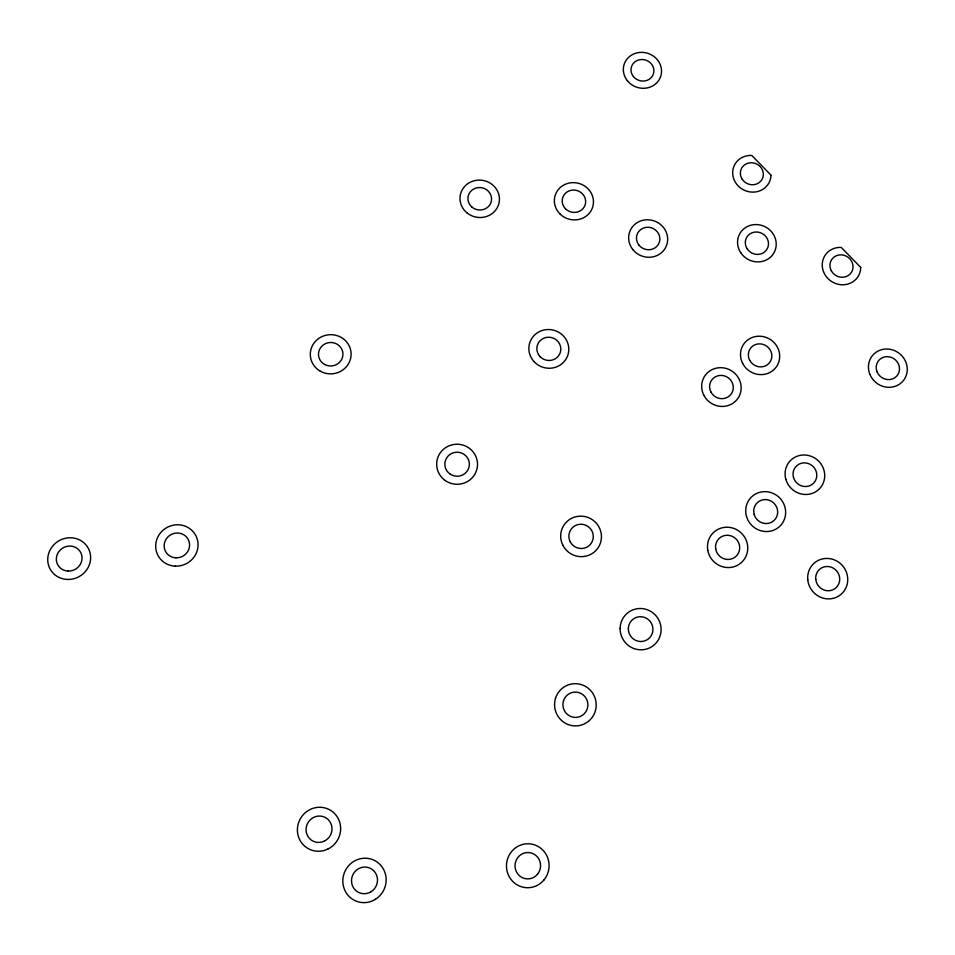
<?xml version="1.0" encoding="UTF-8"?>
<svg xmlns="http://www.w3.org/2000/svg" width="955" height="955" viewBox="0 0 955 955"><rect width="100%" height="100%" fill="white"/><g stroke="black" fill="none" stroke-linecap="round" stroke-linejoin="round"><path stroke-width="1.43" d="M770.995 175.183L751.8 155.45A19.41 18.109 25.5 0 0 732.664 172.664A19.41 18.109 25.5 0 0 751.549 192.086A19.41 18.109 25.5 0 0 770.995 175.183M860.718 267.424L841.236 247.393A19.601 18.336 32.5 0 0 822.231 265.036A19.601 18.336 32.5 0 0 841.415 284.745A19.601 18.336 32.5 0 0 860.718 267.424M869.91 374.396A19.876 18.67 38.7 0 0 903.251 380.735A19.876 18.67 38.7 0 0 890.382 349.363A19.876 18.67 38.7 0 0 869.91 374.396M877.096 371.853A11.926 11.197 38.7 0 0 897.091 375.673A11.926 11.197 38.7 0 0 889.392 356.86A11.926 11.197 38.7 0 0 877.096 371.853M742.668 363.437A19.888 18.921 33 0 0 776.594 366.505A19.888 18.921 33 0 0 761.004 336.279A19.888 18.921 33 0 0 742.668 363.437M749.651 360.178A11.938 11.341 33 0 0 769.993 362.041A11.938 11.341 33 0 0 760.658 343.907A11.938 11.341 33 0 0 749.651 360.178M740.698 252.633A19.589 18.408 27.9 0 0 774.135 252.514A19.589 18.408 27.9 0 0 755.823 224.556A19.589 18.408 27.9 0 0 740.698 252.633M747.18 248.837A11.747 11.042 27.9 0 0 767.235 248.789A11.747 11.042 27.9 0 0 756.276 232.005A11.747 11.042 27.9 0 0 747.18 248.837M632.831 249.577A19.661 18.611 21.8 0 0 666.28 246.127A19.661 18.611 21.8 0 0 645.341 219.877A19.661 18.611 21.8 0 0 632.831 249.577M638.967 245.113A11.794 11.162 21.8 0 0 659.034 243.071A11.794 11.162 21.8 0 0 646.487 227.314A11.794 11.162 21.8 0 0 638.967 245.113M627.423 80.781A19.243 17.823 18.4 0 0 660.18 77.749A19.243 17.823 18.4 0 0 639.695 52.441A19.243 17.823 18.4 0 0 627.423 80.781M633.44 76.567A11.544 10.696 18.4 0 0 653.089 74.765A11.544 10.696 18.4 0 0 640.817 59.568A11.544 10.696 18.4 0 0 633.44 76.567M559.773 213.729A19.649 18.551 16.4 0 0 592.685 207.056A19.649 18.551 16.4 0 0 569.287 183.026A19.649 18.551 16.4 0 0 559.773 213.729M565.432 208.703A11.782 11.126 16.4 0 0 585.188 204.728A11.782 11.126 16.4 0 0 571.162 190.296A11.782 11.126 16.4 0 0 565.432 208.703M466.768 212.679A19.768 18.682 10.2 0 0 499.083 202.747A19.768 18.682 10.2 0 0 473.31 180.984A19.768 18.682 10.2 0 0 466.768 212.679M471.961 207.092A11.854 11.209 10.2 0 0 491.348 201.147A11.854 11.209 10.2 0 0 475.9 188.075A11.854 11.209 10.2 0 0 471.961 207.092M320.391 371.244A20.413 19.601 -4.3 0 0 351.106 354.269A20.413 19.601 -4.3 0 0 320.605 337.294A20.413 19.601 -4.3 0 0 320.391 371.244M324.521 364.416A12.248 11.758 -4.3 0 0 342.952 354.245A12.248 11.758 -4.3 0 0 324.664 344.051A12.248 11.758 -4.3 0 0 324.521 364.416M534.334 361.933A20.043 19.315 16.8 0 0 567.986 354.759A20.043 19.315 16.8 0 0 544.159 329.964A20.043 19.315 16.8 0 0 534.334 361.933M540.136 356.681A12.021 11.579 16.8 0 0 560.322 352.395A12.021 11.579 16.8 0 0 546.045 337.497A12.021 11.579 16.8 0 0 540.136 356.681M703.835 395.203A20.007 19.148 32.6 0 0 738 398.247A20.007 19.148 32.6 0 0 722.434 367.747A20.007 19.148 32.6 0 0 703.835 395.203M710.878 391.908A11.997 11.484 32.6 0 0 731.375 393.758A11.997 11.484 32.6 0 0 722.052 375.446A11.997 11.484 32.6 0 0 710.878 391.908M785.87 479.398A20.234 19.327 42.6 0 0 819.223 489.02A20.234 19.327 42.6 0 0 809.613 455.786A20.234 19.327 42.6 0 0 785.87 479.398M793.498 477.488A12.14 11.591 42.6 0 0 813.493 483.278A12.14 11.591 42.6 0 0 807.751 463.342A12.14 11.591 42.6 0 0 793.498 477.488M746.476 516.345A20.365 19.578 44.2 0 0 780.056 526.014A20.365 19.578 44.2 0 0 770.518 492.434A20.365 19.578 44.2 0 0 746.476 516.345M754.163 514.399A12.212 11.747 44.2 0 0 774.314 520.224A12.212 11.747 44.2 0 0 768.608 500.074A12.212 11.747 44.2 0 0 754.163 514.399M707.786 550.319A20.485 19.828 46.5 0 0 740.626 563.211A20.485 19.828 46.5 0 0 734.419 528.628A20.485 19.828 46.5 0 0 707.786 550.319M715.725 549.101A12.284 11.89 46.5 0 0 735.422 556.849A12.284 11.89 46.5 0 0 731.721 536.113A12.284 11.89 46.5 0 0 715.725 549.101M562.758 545.03A20.497 20.151 34.1 0 0 597.985 547.967A20.497 20.151 34.1 0 0 582.466 516.213A20.497 20.151 34.1 0 0 562.758 545.03M570.099 541.545A12.296 12.093 34.1 0 0 591.217 543.323A12.296 12.093 34.1 0 0 581.929 524.271A12.296 12.093 34.1 0 0 570.099 541.545M67.387 579.446A21.726 20.568 -29.5 0 0 88.588 548.85A21.726 20.568 -29.5 0 0 51.57 547.513A21.726 20.568 -29.5 0 0 67.387 579.446M68.115 571.066A13.036 12.343 -29.5 0 0 80.841 552.73A13.036 12.343 -29.5 0 0 58.637 551.906A13.036 12.343 -29.5 0 0 68.115 571.066M175.35 566.136A21.368 20.509 -27.1 0 0 195.93 535.803A21.368 20.509 -27.1 0 0 159.306 534.454A21.368 20.509 -27.1 0 0 175.35 566.136M175.959 557.827A12.821 12.296 -27.1 0 0 188.314 539.647A12.821 12.296 -27.1 0 0 166.349 538.811A12.821 12.296 -27.1 0 0 175.959 557.827M620.129 628.462A20.795 20.377 56.6 0 0 650.606 647.383A20.795 20.377 56.6 0 0 651.155 611.618A20.795 20.377 56.6 0 0 620.129 628.462M628.342 628.688A12.475 12.224 56.5 0 0 646.619 640.065A12.475 12.224 56.5 0 0 646.965 618.601A12.475 12.224 56.5 0 0 628.342 628.688M555.512 698.356A21.129 20.795 76.9 0 0 579.948 725.418A21.129 20.795 76.9 0 0 590.691 690.584A21.129 20.795 76.9 0 0 555.512 698.356M563.486 700.886A12.678 12.475 76.9 0 0 578.133 717.133A12.678 12.475 76.9 0 0 584.591 696.243A12.678 12.475 76.9 0 0 563.486 700.886M543.896 880.033A21.989 21.308 -84.4 0 0 531.804 844.136A21.989 21.308 -84.4 0 0 507.642 873.073A21.989 21.308 -84.4 0 0 543.896 880.033M537.462 874.279A13.191 12.773 -84.4 0 0 530.204 852.743A13.191 12.773 -84.4 0 0 515.724 870.101A13.191 12.773 -84.4 0 0 537.462 874.279M327.875 849.055A22.18 21.44 -59.8 0 0 331.683 811.058A22.18 21.44 -59.8 0 0 297.506 827.675A22.18 21.44 -59.8 0 0 327.875 849.055M324.342 841.104A13.31 12.857 -59.8 0 0 326.634 818.316A13.31 12.857 -59.8 0 0 306.125 828.272A13.31 12.857 -59.8 0 0 324.342 841.104M375.422 899.312A22.335 21.547 -66.8 0 0 375.231 860.849A22.335 21.547 -66.8 0 0 342.821 881.131A22.335 21.547 -66.8 0 0 375.422 899.312M371.053 891.719A13.394 12.916 -66.8 0 0 370.946 868.644A13.394 12.916 -66.8 0 0 351.512 880.808A13.394 12.916 -66.8 0 0 371.053 891.719M445.281 480.556A20.437 20.019 5.1 0 0 477.44 466.183A20.437 20.019 5.1 0 0 448.552 446.033A20.437 20.019 5.1 0 0 445.281 480.556M450.008 474.002A12.26 12.009 5.1 0 0 469.311 465.395A12.26 12.009 5.1 0 0 451.99 453.291A12.26 12.009 5.1 0 0 450.008 474.002M807.763 579.757A20.58 19.685 51.3 0 0 839.373 595.61A20.58 19.685 51.3 0 0 835.983 560.609A20.58 19.685 51.3 0 0 807.763 579.757M815.749 579.279A12.343 11.806 51.3 0 0 834.706 588.805A12.343 11.806 51.3 0 0 832.688 567.807A12.343 11.806 51.3 0 0 815.749 579.279M742.202 179.242A11.639 10.863 25.5 0 0 762.09 179.265A11.639 10.863 25.5 0 0 751.227 162.744A11.639 10.863 25.5 0 0 742.202 179.242M831.28 270.683A11.758 10.994 32.5 0 0 851.263 272.581A11.758 10.994 32.5 0 0 841.916 254.89A11.758 10.994 32.5 0 0 831.28 270.683"/></g></svg>
